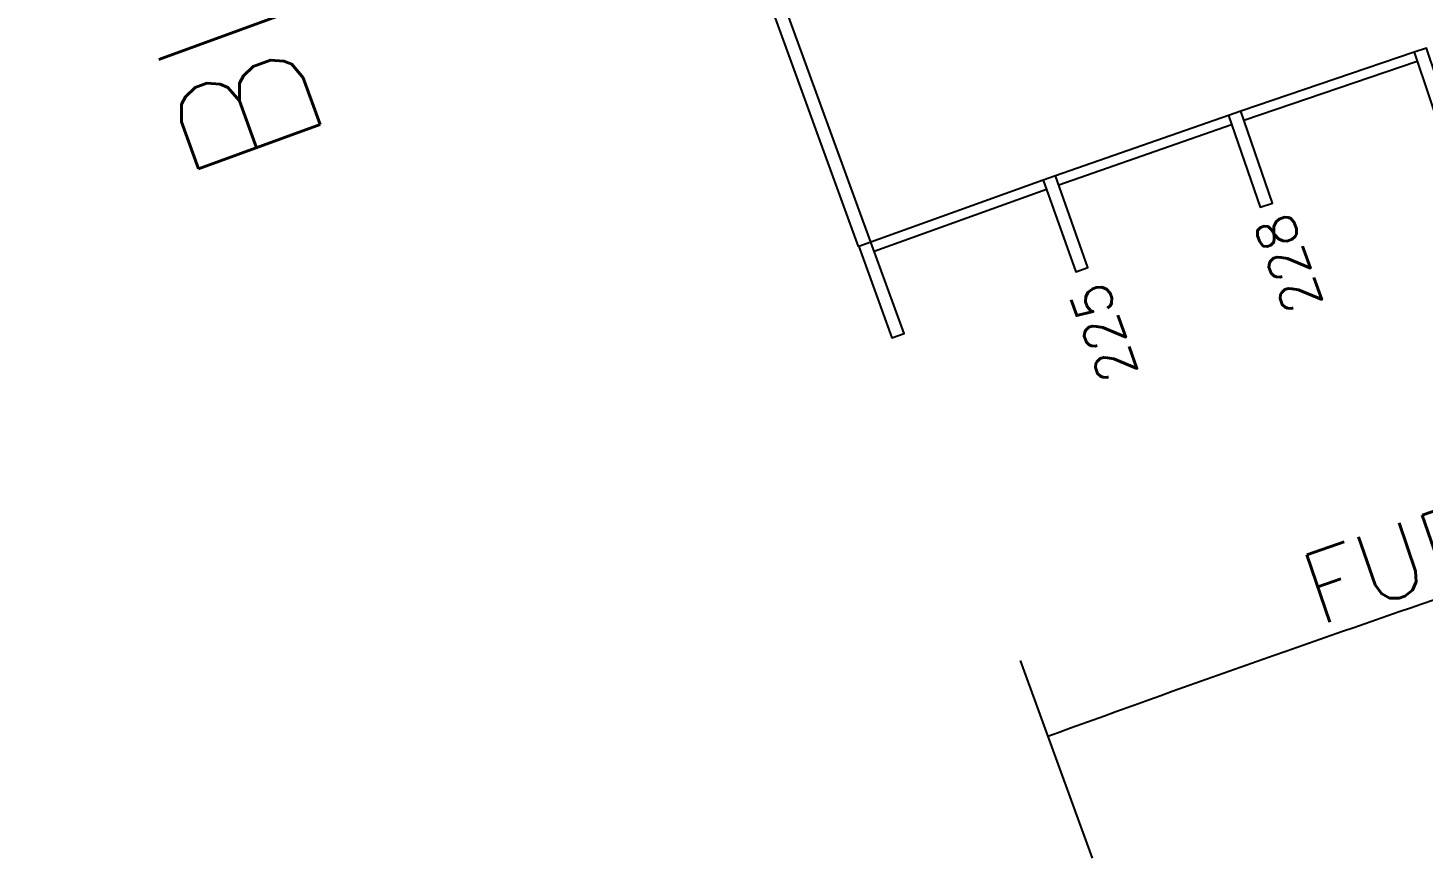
# Model space of a CAD drawing. Extents: x -152 to 150, y 325 to 437.
# Drawn here: x -134.17 to -112.62, y 325.42 to 338.25 of the extents above; entities that cross this region are included whole.
import ezdxf

# ---------------------------------------------------------------- set-up
doc = ezdxf.new("R2010")
doc.units = 0
doc.header["$LTSCALE"] = 0.01
doc.header["$MEASUREMENT"] = 0
doc.header["$PDMODE"] = 98
doc.layers.get('0').update_dxf_attribs({"linetype": 'CONTINUOUS'})
doc.layers.get('DEFPOINTS').update_dxf_attribs({"linetype": 'CONTINUOUS'})
for name, color, linetype in [('ALV', 2, 'CONTINUOUS'), ('ESTR', 3, 'CONTINUOUS'), ('NOPILAR1', 2, 'CONTINUOUS'), ('TEXTO-CENTRO-CUSTO', 2, 'CONTINUOUS'), ('TXT-IDENTIFICAÇÃO', 4, 'CONTINUOUS')]:
    doc.layers.add(name, color=color, linetype=linetype)
doc.styles.add('1', font='romans.shx')
doc.styles.add('LEGENDA', font='romans.shx', dxfattribs={"height": 0.2})
doc.styles.add('NOPILAR', font='simplex.shx', dxfattribs={"height": 0.6})
doc.dimstyles.new('1-600', dxfattribs={"dimtxt": 1.1, "dimasz": 2.5, "dimexe": 2, "dimexo": 4, "dimgap": 0.2, "dimtad": 1, "dimdec": 0, "dimzin": 4, "dimdsep": 46, "dimlunit": 6, "dimtxsty": '1', "dimblk1": 'NONE', "dimblk2": 'NONE', "dimsah": 1, "dimcen": 0, "dimclrd": 2, "dimclre": 2, "dimclrt": 2, "dimadec": 0, "dimazin": 0, "dimtfac": 1, "dimtdec": 0, "dimtmove": 2, "dimatfit": 3, "dimldrblk": 'NONE', "dimfxl": 0, "dimtolj": 1, "dimtzin": 0, "dimarcsym": 0})

# ---------------------------------------------------------------- blocks, each defined once
blk = doc.blocks.new('PILAR-SSS')
blk.add_lwpolyline([(0.003, -72.467), (0.003, -73.967), (0.203, -73.967), (0.203, -72.467)], close=True)
blk = doc.blocks.new('*D74')
at = {"layer": 'DEFPOINTS', "color": 0}
for p in [(-109.695, 338.882), (-109.23, 337.455), (-120.726, 333.638), (-120.213, 332.228), (-110.942, 329.922)]:
    blk.add_point(p, dxfattribs=at)
at = {"layer": 'TEXTO-CENTRO-CUSTO', "color": 2, "lineweight": -2}
for p, q in [((-107.991, 333.652), (-106.563, 329.27)), ((-118.845, 328.47), (-117.734, 325.417))]:
    blk.add_line(p, q, dxfattribs=at)
blk.add_arc((0.953, -0.673), 349.018, 108.04877, 110, dxfattribs=at)
at = {"layer": 'TEXTO-CENTRO-CUSTO', "color": 2, "insert": (-113.061, 329.991), "char_height": 1.1, "attachment_point": 5, "rotation": 19.0244, "style": '1'}
blk.add_mtext('\\A1;FUB', dxfattribs=at)
blk = doc.blocks.new('_NONE')
at = {"color": 0, "linetype": 'ByBlock'}
blk.add_circle((0, 0), 0.25, dxfattribs=at)

msp = doc.modelspace()

# ---------------------------------------------------------------- linework, layer by layer
at = {"layer": 'ALV'}
for p, q in [((-121.34, 334.866), (-124.709, 344.122)), ((-121.152, 334.935), (-124.521, 344.191)), ((-112.761, 337.868), (-115.44, 336.957)), ((-112.713, 337.726), (-115.392, 336.815)), ((-115.629, 336.892), (-118.301, 335.958)), ((-115.58, 336.75), (-118.251, 335.816)), ((-118.489, 335.891), (-121.152, 334.935)), ((-118.438, 335.75), (-121.101, 334.793))]:
    msp.add_line(p, q, dxfattribs=at)
at = {"layer": 'ESTR'}
for points in [[(-112.761, 337.868), (-112.284, 336.446), (-112.095, 336.509), (-112.572, 337.931)], [(-115.629, 336.892), (-115.14, 335.474), (-114.951, 335.539), (-115.44, 336.957)], [(-118.489, 335.891), (-117.988, 334.477), (-117.799, 334.544), (-118.3, 335.958)]]:
    msp.add_lwpolyline(points, close=True, dxfattribs=at)

# ---------------------------------------------------------------- block references
at = {"layer": 'ESTR', "rotation": 20.00000000000009}
msp.add_blockref('PILAR-SSS', (-146.127, 402.962), dxfattribs=at)

# ---------------------------------------------------------------- texts
at = {"layer": 'NOPILAR1', "style": 'NOPILAR'}
for s, p in [('228', (-114.164, 333.978)), ('225', (-117.016, 332.912))]:
    msp.add_text(s, height=0.6, rotation=109.7043, dxfattribs=at).set_placement(p)
at = {"layer": 'TXT-IDENTIFICAÇÃO', "color": 4, "style": 'LEGENDA'}
msp.add_text('BLOCO ', height=2, rotation=109.9691, dxfattribs=at).set_placement((-129.537, 336.428))

# ---------------------------------------------------------------- dimensions: what is measured, and where the dimension line sits
at = {"layer": 'TEXTO-CENTRO-CUSTO'}
dim = msp.add_angular_dim_2l(base=(-110.942, 329.922), line1=((-120.726, 333.638), (-120.213, 332.228)), line2=((-109.23, 337.455), (-109.695, 338.882)), text='FUB', dimstyle='1-600', override={"dimazin": 1}, dxfattribs=at)
dim.commit()
dim.dimension.update_dxf_attribs({"geometry": '*D74', "text_midpoint": (-113.061, 329.991)})

doc.saveas('drawing.dxf')
